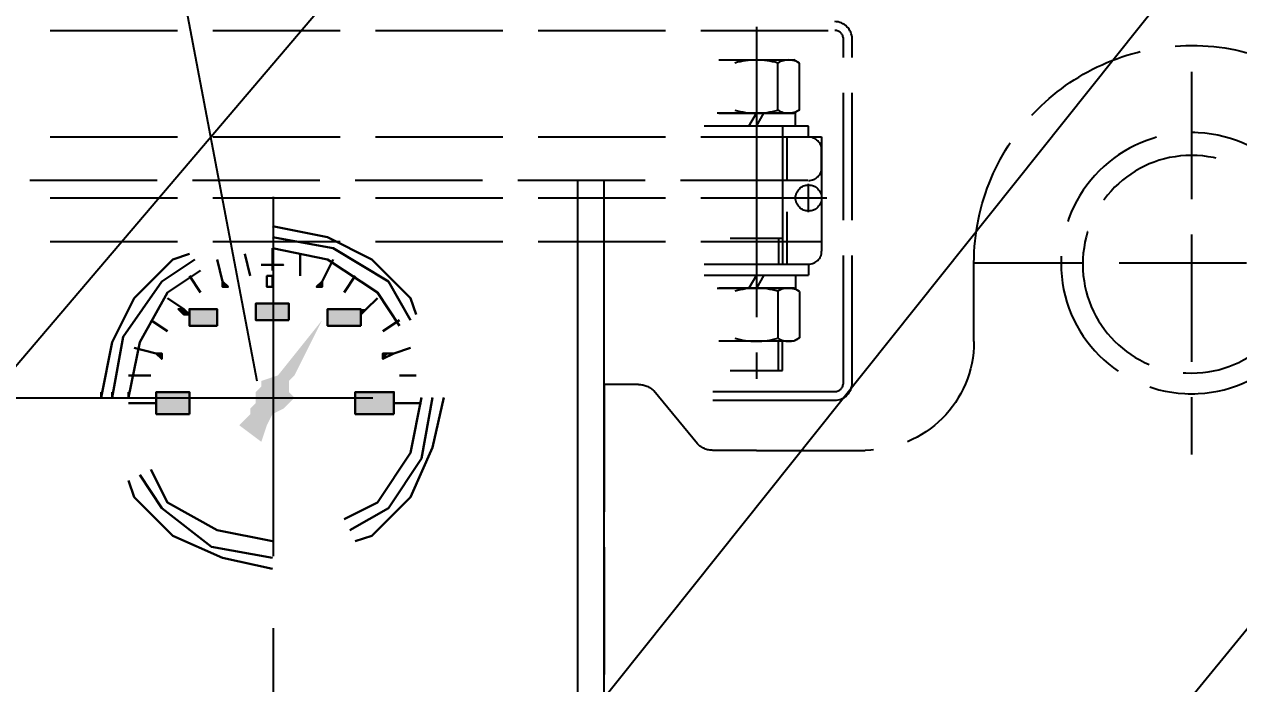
# Model space of a CAD drawing. Header units: millimetres. Extents: x 222663 to 230512, y -187965 to -182415.
# Drawn here: x 224901.1 to 225180.1, y -183330.9 to -183179.5 of the extents above; entities that cross this region are included whole.
import ezdxf

# ---------------------------------------------------------------- set-up
doc = ezdxf.new("R2010")
doc.units = ezdxf.units.MM
doc.header["$LTSCALE"] = 13
for name, pattern in [('2 虚线', [5.75, 4.5, -1.25]), ('CENTER', [50.8, 31.75, -6.35, 6.35, -6.35]), ('CENTERX2', [101.6, 63.5, -12.7, 12.7, -12.7])]:
    doc.linetypes.add(name, pattern=pattern)
doc.layers.get('0').update_dxf_attribs({"color": 1, "linetype": 'CENTER'})
doc.layers.add('1', color=4, linetype='Continuous')
doc.layers.add('粗实线', color=4, linetype='Continuous')
doc.layers.add('标注、文本', color=3, linetype='Continuous', lineweight=25)
doc.styles.get("Standard").update_dxf_attribs({"font": 'gbenor.shx', "bigfont": 'gbcbig.shx'})
doc.dimstyles.new('1-20', dxfattribs={"dimscale": 20, "dimtxt": 3.5, "dimasz": 2, "dimexe": 1.5, "dimexo": 0.5, "dimgap": 0.5, "dimtad": 1, "dimtoh": 1, "dimdec": 1, "dimdsep": 46, "dimtxsty": 'Standard', "dimcen": 2.5, "dimclrd": 3, "dimclre": 3, "dimclrt": 3, "dimadec": 0, "dimazin": 2, "dimtfac": 1, "dimtdec": 1, "dimtmove": 0, "dimatfit": 2, "dimfxl": 1, "dimarcsym": 0})

# ---------------------------------------------------------------- blocks, each defined once
blk = doc.blocks.new('A$C611D0E0A')
at = {"layer": '粗实线', "lineweight": 30}
h = blk.add_hatch(color=256, dxfattribs=at)
h.dxf.hatch_style = 2
h.paths.add_polyline_path([(0.9313, 2.2013), (0.9313, 2.159), (0.9737, 2.159)])
h = blk.add_hatch(color=256, dxfattribs=at)
h.dxf.hatch_style = 2
h.paths.add_polyline_path([(1.6933, 2.2013), (1.651, 2.159), (1.6933, 2.159)])
h = blk.add_hatch(color=256, dxfattribs=at)
h.dxf.hatch_style = 2
h.paths.add_polyline_path([(0.5927, 1.9897), (0.635, 1.9897), (0.635, 1.9473)])
h = blk.add_hatch(color=256, dxfattribs=at)
h.dxf.hatch_style = 2
h.paths.add_polyline_path([(0.635, 1.8627), (0.889, 1.8627), (0.889, 1.9897), (0.635, 1.9897)])
h = blk.add_hatch(color=256, dxfattribs=at)
h.dxf.hatch_style = 2
h.paths.add_polyline_path([(1.1853, 1.905), (1.4393, 1.905), (1.4393, 2.032), (1.1853, 2.032)])
h = blk.add_hatch(color=256, dxfattribs=at)
h.dxf.hatch_style = 2
h.paths.add_polyline_path([(1.7357, 1.8627), (1.9473, 1.8627), (1.9473, 1.9897), (1.7357, 1.9897)])
h = blk.add_hatch(color=256, dxfattribs=at)
h.dxf.hatch_style = 2
h.paths.add_polyline_path([(1.9897, 1.9897), (1.9473, 1.9473), (1.9897, 1.9473)])
h = blk.add_hatch(color=256, dxfattribs=at)
h.dxf.hatch_style = 2
h.paths.add_polyline_path([(1.9897, 1.9897), (2.032, 1.9897), (1.9897, 1.9473)])
h = blk.add_hatch(color=256, dxfattribs=at)
h.dxf.hatch_style = 2
h.paths.add_polyline_path([(0.9313, 1.905), (1.143, 1.4817), (1.27, 1.4817)])
h = blk.add_hatch(color=256, dxfattribs=at)
h.dxf.hatch_style = 2
h.paths.add_polyline_path([(0.4233, 1.651), (0.4657, 1.651), (0.4657, 1.6087)])
h = blk.add_hatch(color=256, dxfattribs=at)
h.dxf.hatch_style = 2
h.paths.add_polyline_path([(2.159, 1.651), (2.2013, 1.651), (2.159, 1.6087)])
h = blk.add_hatch(color=256, dxfattribs=at)
h.dxf.hatch_style = 2
h.paths.add_polyline_path([(1.143, 1.4817), (1.1853, 1.4393), (1.397, 1.4393)])
h = blk.add_hatch(color=256, dxfattribs=at)
h.dxf.hatch_style = 2
h.paths.add_polyline_path([(1.143, 1.4817), (1.27, 1.4817), (1.397, 1.4393)])
h = blk.add_hatch(color=256, dxfattribs=at)
h.dxf.hatch_style = 2
h.paths.add_polyline_path([(1.1853, 1.4393), (1.1853, 1.397), (1.397, 1.397)])
h = blk.add_hatch(color=256, dxfattribs=at)
h.dxf.hatch_style = 2
h.paths.add_polyline_path([(1.1853, 1.4393), (1.397, 1.4393), (1.397, 1.397)])
h = blk.add_hatch(color=256, dxfattribs=at)
h.dxf.hatch_style = 2
h.paths.add_polyline_path([(1.1853, 1.397), (1.1853, 1.3547), (1.4393, 1.3547)])
h = blk.add_hatch(color=256, dxfattribs=at)
h.dxf.hatch_style = 2
h.paths.add_polyline_path([(1.1853, 1.397), (1.397, 1.397), (1.4393, 1.3547)])
h = blk.add_hatch(color=256, dxfattribs=at)
h.dxf.hatch_style = 2
h.paths.add_polyline_path([(0.381, 1.1853), (0.6773, 1.1853), (0.6773, 1.3547), (0.381, 1.3547)])
h = blk.add_hatch(color=256, dxfattribs=at)
h.dxf.hatch_style = 2
h.paths.add_polyline_path([(1.1853, 1.3547), (1.143, 1.3123), (1.4393, 1.3123)])
h = blk.add_hatch(color=256, dxfattribs=at)
h.dxf.hatch_style = 2
h.paths.add_polyline_path([(1.143, 1.3123), (1.1853, 1.27), (1.4393, 1.27)])
h = blk.add_hatch(color=256, dxfattribs=at)
h.dxf.hatch_style = 2
h.paths.add_polyline_path([(1.143, 1.3123), (1.4393, 1.3123), (1.4393, 1.27)])
h = blk.add_hatch(color=256, dxfattribs=at)
h.dxf.hatch_style = 2
h.paths.add_polyline_path([(1.1853, 1.3547), (1.4393, 1.3547), (1.4393, 1.3123)])
h = blk.add_hatch(color=256, dxfattribs=at)
h.dxf.hatch_style = 2
h.paths.add_polyline_path([(1.9473, 1.1853), (2.2013, 1.1853), (2.2013, 1.3547), (1.9473, 1.3547)])
h = blk.add_hatch(color=256, dxfattribs=at)
h.dxf.hatch_style = 2
h.paths.add_polyline_path([(1.1853, 1.27), (1.2277, 1.2277), (1.4817, 1.2277)])
h = blk.add_hatch(color=256, dxfattribs=at)
h.dxf.hatch_style = 2
h.paths.add_polyline_path([(1.1853, 1.27), (1.4393, 1.27), (1.4817, 1.2277)])
h = blk.add_hatch(color=256, dxfattribs=at)
h.dxf.hatch_style = 2
h.paths.add_polyline_path([(1.2277, 1.2277), (1.3123, 1.1853), (1.4817, 1.1853)])
h = blk.add_hatch(color=256, dxfattribs=at)
h.dxf.hatch_style = 2
h.paths.add_polyline_path([(1.2277, 1.2277), (1.4817, 1.2277), (1.4817, 1.1853)])
h = blk.add_hatch(color=256, dxfattribs=at)
h.dxf.hatch_style = 2
h.paths.add_polyline_path([(1.3123, 1.1853), (1.3547, 1.1007), (1.5663, 1.1007)])
h = blk.add_hatch(color=256, dxfattribs=at)
h.dxf.hatch_style = 2
h.paths.add_polyline_path([(1.3123, 1.1853), (1.4817, 1.1853), (1.5663, 1.1007)])
h = blk.add_hatch(color=256, dxfattribs=at)
h.dxf.hatch_style = 2
h.paths.add_polyline_path([(1.3547, 1.1007), (1.5663, 1.1007), (1.397, 0.9737)])
for points in [[(1.3123, 2.6247), (0.889, 2.54), (0.5503, 2.3707), (0.254, 2.0743), (0.2117, 1.9473)], [(1.3123, 2.54), (0.8467, 2.4553), (0.4233, 2.2013), (0.254, 1.905)], [(1.3123, 2.4553), (0.889, 2.3707), (0.508, 2.1167), (0.3387, 1.8627)], [(2.54, 1.3123), (2.4553, 1.778), (2.159, 2.2013), (1.905, 2.3707)], [(2.6247, 1.3123), (2.54, 1.7357), (2.3707, 2.0743), (2.0743, 2.3707), (1.9473, 2.413)], [(2.413, 1.3123), (2.3283, 1.7357), (2.1167, 2.1167), (1.8627, 2.286)], [(0, 1.3123), (0.0847, 0.9313), (0.254, 0.5503), (0.5503, 0.254), (0.6773, 0.2117)], [(0.0847, 1.3123), (0.1693, 0.8467), (0.4233, 0.4657), (0.7197, 0.2963)], [(0.1693, 1.3123), (0.254, 0.889), (0.508, 0.508), (0.762, 0.381)], [(2.54, 1.3123), (2.54, 1.3547)], [(2.6247, 1.3123), (2.6247, 1.3547)], [(1.3123, 0.2117), (1.7357, 0.2963), (2.1167, 0.508), (2.2437, 0.762)], [(1.3123, 0.0847), (1.778, 0.1693), (2.159, 0.4657), (2.3283, 0.7197)], [(1.3123, 0), (1.6933, 0.0847), (2.0743, 0.254), (2.3707, 0.5503), (2.413, 0.6773)]]:
    blk.add_lwpolyline(points, dxfattribs=at)
for points in [[(1.397, 2.3283), (1.2277, 2.3283)], [(1.3123, 2.2437), (1.3123, 2.2013), (1.3123, 2.159), (1.3547, 2.159), (1.3547, 2.2013), (1.3547, 2.2437)], [(0.9313, 2.2013), (0.9737, 2.159), (0.9313, 2.159)], [(1.6933, 2.2013), (1.6933, 2.159), (1.651, 2.159)], [(1.6933, 2.2013), (1.651, 2.159), (1.6933, 2.159)], [(0.5927, 1.9897), (0.635, 1.9473)], [(0.635, 1.8627), (0.889, 1.8627), (0.889, 1.9897), (0.635, 1.9897)], [(1.1853, 1.905), (1.4393, 1.905), (1.4393, 2.032), (1.1853, 2.032)], [(1.7357, 1.8627), (1.9473, 1.8627), (1.9473, 1.9897), (1.7357, 1.9897)], [(2.032, 1.9897), (1.9897, 1.9473), (1.9473, 1.9473), (1.9897, 1.9897)], [(1.9897, 1.9897), (1.9473, 1.9473), (1.9897, 1.9473), (2.032, 1.9897)], [(0.381, 1.651), (0.4657, 1.6087), (0.4657, 1.651), (0.4233, 1.651)], [(2.2013, 1.651), (2.159, 1.6087), (2.159, 1.651)], [(2.2013, 1.651), (2.159, 1.6087), (2.159, 1.651)], [(0.381, 1.1853), (0.6773, 1.1853), (0.6773, 1.3547), (0.381, 1.3547)], [(1.9473, 1.1853), (2.2013, 1.1853), (2.2013, 1.3547), (1.9473, 1.3547)], [(0.3387, 1.27), (0.381, 1.27)], [(2.286, 1.27), (2.2013, 1.27)], [(2.286, 1.27), (2.2013, 1.27)]]:
    blk.add_lwpolyline(points, close=True, dxfattribs=at)
for points in [[(1.3123, 2.4553), (1.3123, 2.4553), (1.3123, 2.286), (1.3123, 2.286)], [(0.8467, 2.3707), (0.8467, 2.3707), (0.9313, 2.2013), (0.9313, 2.2013)], [(1.1007, 2.413), (1.1007, 2.413), (1.1007, 2.2437), (1.1007, 2.2437)], [(1.524, 2.413), (1.524, 2.413), (1.4817, 2.2437), (1.4817, 2.2437)], [(1.7357, 2.3707), (1.7357, 2.3707), (1.6933, 2.2013), (1.6933, 2.2013)], [(0.6773, 2.2437), (0.6773, 2.2437), (0.762, 2.1167), (0.762, 2.1167)], [(1.9473, 2.2437), (1.9473, 2.2437), (1.8627, 2.1167), (1.8627, 2.1167)], [(0.508, 2.0743), (0.508, 2.0743), (0.5927, 1.9897), (0.5927, 1.9897)], [(2.1167, 2.0743), (2.1167, 2.0743), (1.9897, 1.9897), (1.9897, 1.9897)], [(0.3387, 1.905), (0.3387, 1.905), (0.4657, 1.8203), (0.4657, 1.8203)], [(2.2437, 1.905), (2.2437, 1.905), (2.1167, 1.8203), (2.1167, 1.8203)], [(0.254, 1.6933), (0.254, 1.6933), (0.381, 1.651), (0.381, 1.651)], [(2.3707, 1.6933), (2.3707, 1.6933), (2.2013, 1.651), (2.2013, 1.651)], [(0.2117, 1.4817), (0.2117, 1.4817), (0.3387, 1.4817), (0.3387, 1.4817)], [(2.413, 1.4817), (2.413, 1.4817), (2.2437, 1.4817), (2.2437, 1.4817)], [(2.413, 1.3123), (2.413, 1.3123), (2.413, 1.3547), (2.413, 1.3547)], [(0.1693, 1.27), (0.1693, 1.27), (0.3387, 1.27), (0.3387, 1.27)], [(2.413, 1.27), (2.413, 1.27), (2.286, 1.27), (2.286, 1.27)]]:
    blk.add_open_spline(points, degree=3, dxfattribs=at)
blk = doc.blocks.new('*D2333')
at = {"color": 3, "linetype": 'ByBlock', "lineweight": -2, "transparency": 16777216}
for p, q in [((225108.26, -183115.35), (225411.44, -183115.35)), ((225381.44, -183625.35), (225381.44, -183155.35)), ((225108.26, -183665.35), (225411.44, -183665.35))]:
    blk.add_line(p, q, dxfattribs=at)
at = {"color": 3, "linetype": 'ByBlock', "lineweight": -3, "transparency": 16777216}
for points in [[(225374.77, -183155.35), (225388.11, -183155.35), (225381.44, -183115.35)], [(225374.77, -183625.35), (225388.11, -183625.35), (225381.44, -183665.35)]]:
    blk.add_solid(points, dxfattribs=at)
at = {"layer": 'Defpoints', "color": 0, "linetype": 'ByBlock', "lineweight": -3, "transparency": 16777216}
for p in [(225098.26, -183115.35), (225381.44, -183115.35), (225098.26, -183665.35)]:
    blk.add_point(p, dxfattribs=at)
at = {"color": 3, "linetype": 'ByBlock', "lineweight": -3, "transparency": 16777216, "insert": (225336.44, -183390.35), "char_height": 70, "attachment_point": 5, "rotation": 90}
blk.add_mtext('550', dxfattribs=at)
blk = doc.blocks.new('DIAOER')
at = {"color": 6, "linetype": '2 虚线', "lineweight": -3, "ltscale": 0.5}
for p, q in [((194182.42, -159101.22), (194182.42, -159101.22)), ((194182.42, -159107.25), (194182.42, -159195.19)), ((194132.42, -159172.22), (194132.42, -159151.22)), ((194132.42, -159151.22), (194232.42, -159151.22)), ((194232.42, -159169.21), (194232.42, -159151.22)), ((194309.46, -159179.09), (194317.42, -159179.09)), ((194317.42, -159179.09), (194317.42, -159334.22)), ((194295.95, -159192.72), (194305.95, -159180.58)), ((194282.39, -159194.21), (194257.42, -159194.21)), ((194282.39, -159194.21), (194292.39, -159194.21)), ((194143.84, -159204.03), (194251.92, -159335.11)), ((194307.26, -159344.21), (194271.21, -159344.21))]:
    blk.add_line(p, q, dxfattribs=at)
for centre, radius in [((194182.42, -159151.22), 30), ((194182.42, -159151.47), 25)]:
    blk.add_circle(centre, radius, dxfattribs=at)
for centre, radius, start, end in [((194182.42, -159151.22), 50, 90, 180), ((194182.42, -159151.22), 50, 0, 90), ((194257.42, -159169.21), 25, 180, 270), ((194182.42, -159172.22), 50, 180, 219.5059), ((194309.51, -159184.09), 5, 90, 135.3319), ((194292.39, -159189.21), 5, 270, 315.3319), ((194271.21, -159319.21), 25, 219.5059, 270), ((194307.14, -159333.92), 10.28, 270.6526, 358.3649)]:
    blk.add_arc(centre, radius, start, end, dxfattribs=at)

msp = doc.modelspace()

# ---------------------------------------------------------------- linework, layer by layer
at = {"color": 3, "linetype": 'ByBlock', "lineweight": -3}
for p, q in [((225099.8, -183022.22), (224812.22, -183360.05)), ((224909.11, -183022.22), (224954.52, -183261.32)), ((225283.22, -183022.22), (224953.7, -183435.32))]:
    msp.add_line(p, q, dxfattribs=at)
at = {"color": 6, "linetype": '2 虚线', "lineweight": -3, "ltscale": 0.5}
for p, q in [((224533.26, -183180.84), (225087.08, -183180.84)), ((225069.26, -183180.06), (225069.26, -183260.86)), ((225089.26, -183261.82), (225089.26, -183182.84)), ((225091.26, -183261.82), (225091.26, -183182.84)), ((225060.67, -183187.65), (225077.86, -183187.65)), ((225074.23, -183199.08), (225074.23, -183188.41)), ((225079.19, -183188.41), (225077.86, -183187.65)), ((225079.19, -183199.08), (225079.19, -183188.41)), ((225078.26, -183199.85), (225060.26, -183199.85)), ((225060.67, -183199.85), (225077.86, -183199.85)), ((225067.56, -183202.85), (225069.26, -183199.85)), ((225069.26, -183202.85), (225070.96, -183199.85)), ((225079.19, -183199.08), (225077.86, -183199.85)), ((225078.26, -183202.85), (225078.26, -183199.85)), ((225081.26, -183202.85), (225057.26, -183202.85)), ((225078.26, -183202.85), (225060.26, -183202.85)), ((225069.26, -183202.91), (225069.26, -183246.18)), ((225075.26, -183203.06), (225075.26, -183228.56)), ((225081.26, -183205.35), (225081.26, -183202.85)), ((224533.26, -183205.33), (225084.26, -183205.33)), ((225084.26, -183205.35), (225057.26, -183205.35)), ((225076.26, -183205.35), (225076.26, -183215.35)), ((225084.26, -183205.33), (225084.26, -183229.33)), ((225084.26, -183212.35), (225084.26, -183208.35)), ((225084.26, -183212.35), (225084.26, -183208.35)), ((225081.08, -183215.35), (224533.26, -183215.35)), ((225081.26, -183222.59), (225081.26, -183216.11)), ((224533.26, -183219.33), (225084.26, -183219.33)), ((225077.08, -183219.35), (225085.45, -183219.35)), ((225076.26, -183222.56), (225076.26, -183234.56)), ((225084.26, -183222.56), (225084.26, -183231.56)), ((225063.26, -183228.56), (225075.26, -183228.56)), ((225074.36, -183228.56), (225074.36, -183234.56)), ((225075.26, -183228.56), (225075.26, -183234.56)), ((224533.26, -183229.33), (225084.26, -183229.33)), ((225057.26, -183234.56), (225081.26, -183234.56)), ((225081.26, -183234.56), (225081.26, -183237.06)), ((225057.26, -183237.06), (225081.26, -183237.06)), ((225060.26, -183237.06), (225078.26, -183237.06)), ((225069.26, -183237.06), (225067.56, -183240.06)), ((225070.96, -183237.06), (225069.26, -183240.06)), ((225078.26, -183237.06), (225078.26, -183240.06)), ((225060.26, -183240.06), (225078.26, -183240.06)), ((225077.86, -183240.06), (225060.67, -183240.06)), ((225079.19, -183240.83), (225077.86, -183240.06)), ((225074.23, -183240.83), (225074.23, -183251.5)), ((225079.19, -183240.83), (225079.19, -183251.5)), ((225079.19, -183251.5), (225077.86, -183252.26)), ((225077.86, -183252.26), (225060.67, -183252.26)), ((225074.36, -183259.01), (225074.36, -183252.26)), ((225075.26, -183259.01), (225075.26, -183252.26)), ((225063.26, -183259.01), (225075.26, -183259.01)), ((225059.27, -183263.82), (225087.26, -183263.82)), ((225059.27, -183265.82), (225087.26, -183265.82))]:
    msp.add_line(p, q, dxfattribs=at)
at = {"color": 6, "linetype": 'ByBlock', "lineweight": -3}
for p, q in [((225028.26, -184765.35), (225028.26, -183215.35)), ((225034.26, -184765.35), (225034.26, -183215.35))]:
    msp.add_line(p, q, dxfattribs=at)
at = {"color": 6, "linetype": '2 虚线', "lineweight": -3, "ltscale": 0.5}
msp.add_circle((225081.26, -183219.35), 3, dxfattribs=at)
for centre, radius, start, end in [((225087.26, -183182.84), 4, 0, 90), ((225087.26, -183182.84), 2, 0, 90), ((225069.26, -183205.65), 18, 73.9966, 106.0034), ((225076.65, -183192.22), 4.57, 56.2954, 122.0856), ((225069.26, -183181.85), 18, 253.9966, 286.0034), ((225076.65, -183195.28), 4.57, 237.4412, 303.7046), ((225081.26, -183208.35), 3, 0, 90), ((225081.26, -183208.35), 3, 0, 90), ((225081.26, -183212.35), 3, 270, 0), ((225081.26, -183212.35), 3, 270, 0), ((225081.26, -183231.56), 3, 270, 0), ((225069.26, -183258.06), 18, 73.9966, 106.0034), ((225076.65, -183244.63), 4.57, 56.2954, 122.0856), ((225069.26, -183234.26), 18, 253.9966, 286.0034), ((225076.65, -183247.7), 4.57, 237.9144, 303.7046), ((225087.26, -183261.82), 2, 270, 0), ((225087.26, -183261.82), 4, 270, 0)]:
    msp.add_arc(centre, radius, start, end, dxfattribs=at)
at = {"layer": '1', "color": 1, "linetype": 'CENTERX2', "lineweight": -3, "ltscale": 0.1}
for p, q in [((224958.27, -183219.06), (224958.27, -183457.85)), ((224981.13, -183265.35), (224741.16, -183265.35))]:
    msp.add_line(p, q, dxfattribs=at)

# ---------------------------------------------------------------- block references
at = {"color": 4, "linetype": 'ByBlock', "lineweight": 18, "xscale": -1}
msp.add_blockref('DIAOER', (419351.68, -24083.1), dxfattribs=at)
at = {"layer": '标注、文本', "xscale": -30, "yscale": 30, "zscale": 30}
msp.add_blockref('A$C611D0E0A', (224997.43, -183304.56), dxfattribs=at)

# ---------------------------------------------------------------- dimensions: what is measured, and where the dimension line sits
at = {"color": 3, "linetype": 'ByBlock', "lineweight": -3}
dim = msp.add_linear_dim(base=(225381.44, -183115.35), p1=(225098.26, -183665.35), p2=(225098.26, -183115.35), angle=90, dimstyle='1-20', dxfattribs=at)
dim.commit()
dim.dimension.update_dxf_attribs({"geometry": '*D2333', "text_midpoint": (225336.44, -183390.35)})

doc.saveas('drawing.dxf')
